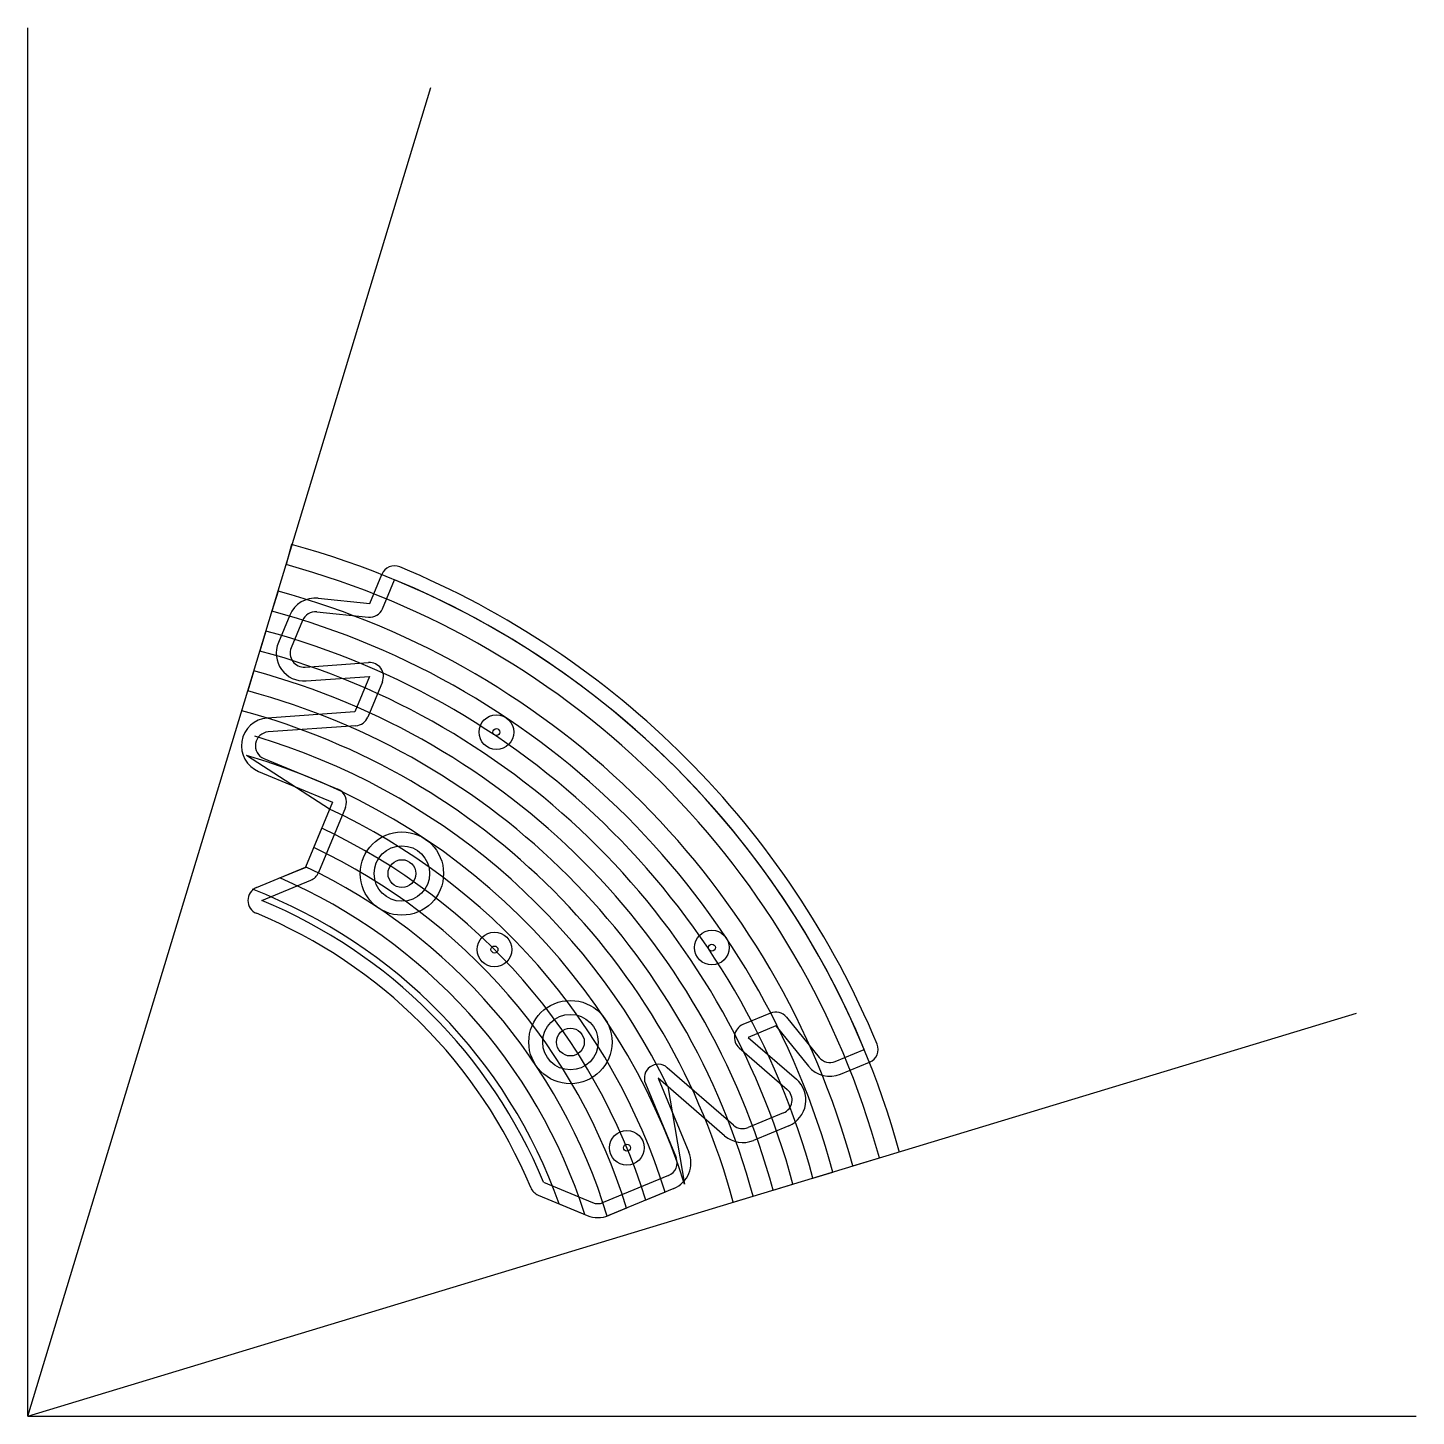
# Model space of a CAD drawing. Header units: millimetres. Extents: x 0 to 200, y 0 to 200.
import ezdxf

# ---------------------------------------------------------------- set-up
doc = ezdxf.new("R2010")
doc.units = ezdxf.units.MM
for name, color, linetype in [('default', 7, 'CONTINUOUS'), ('trajectoire_D4_0mm', 2, 'CONTINUOUS'), ('trajectoire_D4_5mm', 3, 'CONTINUOUS'), ('trajectoire_D4_8mm', 12, 'CONTINUOUS')]:
    doc.layers.add(name, color=color, linetype=linetype)

msp = doc.modelspace()

# ---------------------------------------------------------------- linework, layer by layer
at = {"layer": 'default', "color": 0, "linetype": 'CONTINUOUS'}
for p, q in [((0, 0), (0, 200)), ((39.583027, 114.622071), (37.946721, 110.671681)), ((39.936258, 107.911346), (49.093503, 108.562131)), ((51.08304, 105.801796), (48.967618, 100.694715)), ((47.261637, 99.465114), (34.640992, 98.568192)), ((34.017403, 94.725465), (44.667761, 90.313942)), ((45.750153, 87.700816), (41.85766, 78.303508)), ((33.701258, 74.290965), (40.775268, 77.221117)), ((106.968402, 58.060617), (103.018013, 56.424312)), ((102.472976, 53.065646), (109.4083, 47.05067)), ((101.680413, 41.913433), (92.122049, 50.203357)), ((88.963887, 47.927082), (93.37541, 37.276725)), ((108.863263, 43.692004), (103.756183, 41.576582)), ((92.293018, 34.663599), (82.895709, 30.771106)), ((74.290965, 33.701257), (81.364976, 30.771106)), ((0, 0), (200, 0))]:
    msp.add_line(p, q, dxfattribs=at)
at = {"layer": 'default', "color": 13, "linetype": 'CONTINUOUS'}
for q in [(58.056935, 191.388067), (191.388067, 58.056935)]:
    msp.add_line((0, 0), q, dxfattribs=at)
at = {"layer": 'default', "color": 3, "linetype": 'CONTINUOUS'}
for p, q in [((51.108785, 116.316454), (52.835429, 120.484942)), ((41.632924, 115.846463), (49.058887, 115.092062)), ((109.283674, 57.476896), (114.001182, 51.692506)), ((116.316453, 51.108785), (120.484942, 52.835429))]:
    msp.add_line(p, q, dxfattribs=at)
at = {"layer": 'default', "color": 0, "linetype": 'CONTINUOUS'}
for centre, radius in [((67.501651, 98.540331), 2.5), ((53.89018, 78.169326), 6), ((98.540331, 67.501651), 2.5), ((67.225397, 67.225397), 2.5), ((78.169326, 53.89018), 6), ((86.301399, 38.676142), 2.5)]:
    msp.add_circle(centre, radius, dxfattribs=at)
for centre, radius, start, end in [((5, 5), 125, 22.5, 67.5), ((39.794481, 109.906314), 2, 157.499991, 274.065051), ((49.235281, 106.567163), 2, 337.5, 94.065051), ((47.119859, 101.460083), 2, 274.065051, 337.5), ((34.78277, 96.573224), 2, 94.065051, 247.5), ((43.902394, 88.466184), 2, 337.5, 67.5), ((40.009901, 79.068876), 2, 292.5, 337.5), ((5, 5), 75, 22.5, 67.5), ((103.78338, 54.576553), 2, 112.5, 229.065051), ((90.811646, 48.692449), 2, 49.065051, 202.5), ((108.097897, 45.539763), 2, 292.5, 49.065051), ((102.990816, 43.424341), 2, 229.065051, 292.5), ((91.527651, 36.511358), 2, 292.5, 22.5), ((82.130343, 32.618865), 2, 247.5, 292.5)]:
    msp.add_arc(centre, radius, start, end, dxfattribs=at)
at = {"layer": 'default', "color": 3, "linetype": 'CONTINUOUS'}
for centre, start, end in [((49.261026, 117.081821), 264.199244, 337.5), ((41.430785, 113.856704), 84.199245, 157.5), ((107.733769, 56.212858), 39.199244, 112.5), ((115.551087, 52.956544), 219.199244, 292.5)]:
    msp.add_arc(centre, 2, start, end, dxfattribs=at)
at = {"layer": 'trajectoire_D4_0mm', "color": 9, "linetype": 'CONTINUOUS'}
for p, q in [((49.261026, 117.081821), (50.98767, 121.250308)), ((41.835063, 117.836221), (49.261026, 117.081821)), ((37.735267, 115.387438), (36.098963, 111.437047)), ((40.078037, 105.916377), (49.235281, 106.567163)), ((49.235281, 106.567163), (47.119859, 101.460083)), ((47.119859, 101.460083), (34.499214, 100.563161)), ((33.252036, 92.877706), (43.902394, 88.466184)), ((43.902394, 88.466184), (40.009901, 79.068876)), ((32.935891, 76.138725), (40.009901, 79.068876)), ((107.733769, 56.212858), (103.78338, 54.576553)), ((107.733769, 56.212858), (112.451276, 50.428467)), ((103.78338, 54.576553), (110.718704, 48.561578)), ((117.08182, 49.261026), (121.250308, 50.98767)), ((100.370009, 40.402525), (90.811646, 48.692449)), ((90.811646, 48.692449), (95.223169, 38.042091)), ((109.62863, 41.844244), (104.52155, 39.728823)), ((93.058384, 32.81584), (83.661076, 28.923347)), ((73.525598, 31.853498), (80.599609, 28.923347))]:
    msp.add_line(p, q, dxfattribs=at)
for centre, radius in [((67.501651, 98.540331), 0.5), ((53.89018, 78.169326), 4), ((53.89018, 78.169326), 2), ((98.540331, 67.501651), 0.5), ((67.225397, 67.225397), 0.5), ((78.169326, 53.89018), 4), ((78.169326, 53.89018), 2), ((86.301399, 38.676142), 0.5)]:
    msp.add_circle(centre, radius, dxfattribs=at)
for centre, radius, start, end in [((52.835429, 120.484942), 2, 67.5, 157.5), ((5, 5), 127, 22.5, 67.5), ((41.430785, 113.856704), 4, 84.199244, 157.5), ((39.794481, 109.906314), 4, 157.500009, 274.065051), ((34.78277, 96.573224), 4, 94.065051, 247.5), ((33.701258, 74.290965), 2, 112.5, 247.5), ((5, 5), 73, 22.5, 67.5), ((120.484942, 52.835429), 2, 292.5, 22.5), ((115.551087, 52.956544), 4, 219.199244, 292.5), ((108.097897, 45.539763), 4, 292.5, 49.065051), ((102.990816, 43.424341), 4, 229.065051, 292.5), ((91.527651, 36.511358), 4, 292.5, 22.5), ((74.290965, 33.701257), 2, 202.5, 247.5), ((82.130343, 32.618865), 4, 247.5, 292.5)]:
    msp.add_arc(centre, radius, start, end, dxfattribs=at)
at = {"layer": 'trajectoire_D4_5mm', "color": 10, "linetype": 'CONTINUOUS'}
for p, q in [((43.486052, 87.461045), (31.529313, 95.178687)), ((41.187572, 81.912025), (42.336853, 84.686633)), ((36.303197, 77.533508), (40.101989, 79.10702)), ((92.199019, 47.489187), (94.59106, 33.450694)), ((91.808994, 32.298325), (89.026213, 31.145659)), ((76.559836, 30.596676), (80.243574, 29.070822)), ((86.242641, 29.992666), (83.458189, 28.839308))]:
    msp.add_line(p, q, dxfattribs=at)
for radius, start, end in [(97, 25.978436, 73.417295), (94, 17.617858, 73.606852), (91, 17.456498, 64.980692), (88, 17.284091, 64.894749), (85, 17.099463, 64.802732), (82, 16.901262, 64.654667), (79, 17.739752, 66.65648), (76, 19.681933, 68.89557)]:
    msp.add_arc((5, 5), radius, start, end, dxfattribs=at)
at = {"layer": 'trajectoire_D4_8mm', "color": 12, "linetype": 'CONTINUOUS'}
for p, q in [((38.003854, 125.56428), (37.211761, 122.670737)), ((36.050174, 118.841498), (35.178964, 115.969501)), ((34.307734, 113.097441), (33.436483, 110.225313)), ((32.56521, 107.35311), (31.693913, 104.480827)), ((118.841498, 36.050174), (122.670737, 37.211761)), ((113.097441, 34.307734), (115.969501, 35.178964)), ((107.35311, 32.56521), (110.225313, 33.436483)), ((101.608457, 30.822588), (104.480827, 31.693913))]:
    msp.add_line(p, q, dxfattribs=at)
for radius, start, end in [(125, 15.309373, 74.690627), (122, 15.309373, 74.690627), (118, 15.256287, 74.743713), (115, 15.214048, 74.785952), (112, 15.169545, 74.830455), (109, 15.122591, 74.877409), (106, 15.072979, 74.927021), (103, 15.020474, 74.979526), (100, 14.964818, 75.035182)]:
    msp.add_arc((5, 5), radius, start, end, dxfattribs=at)

doc.saveas('drawing.dxf')
